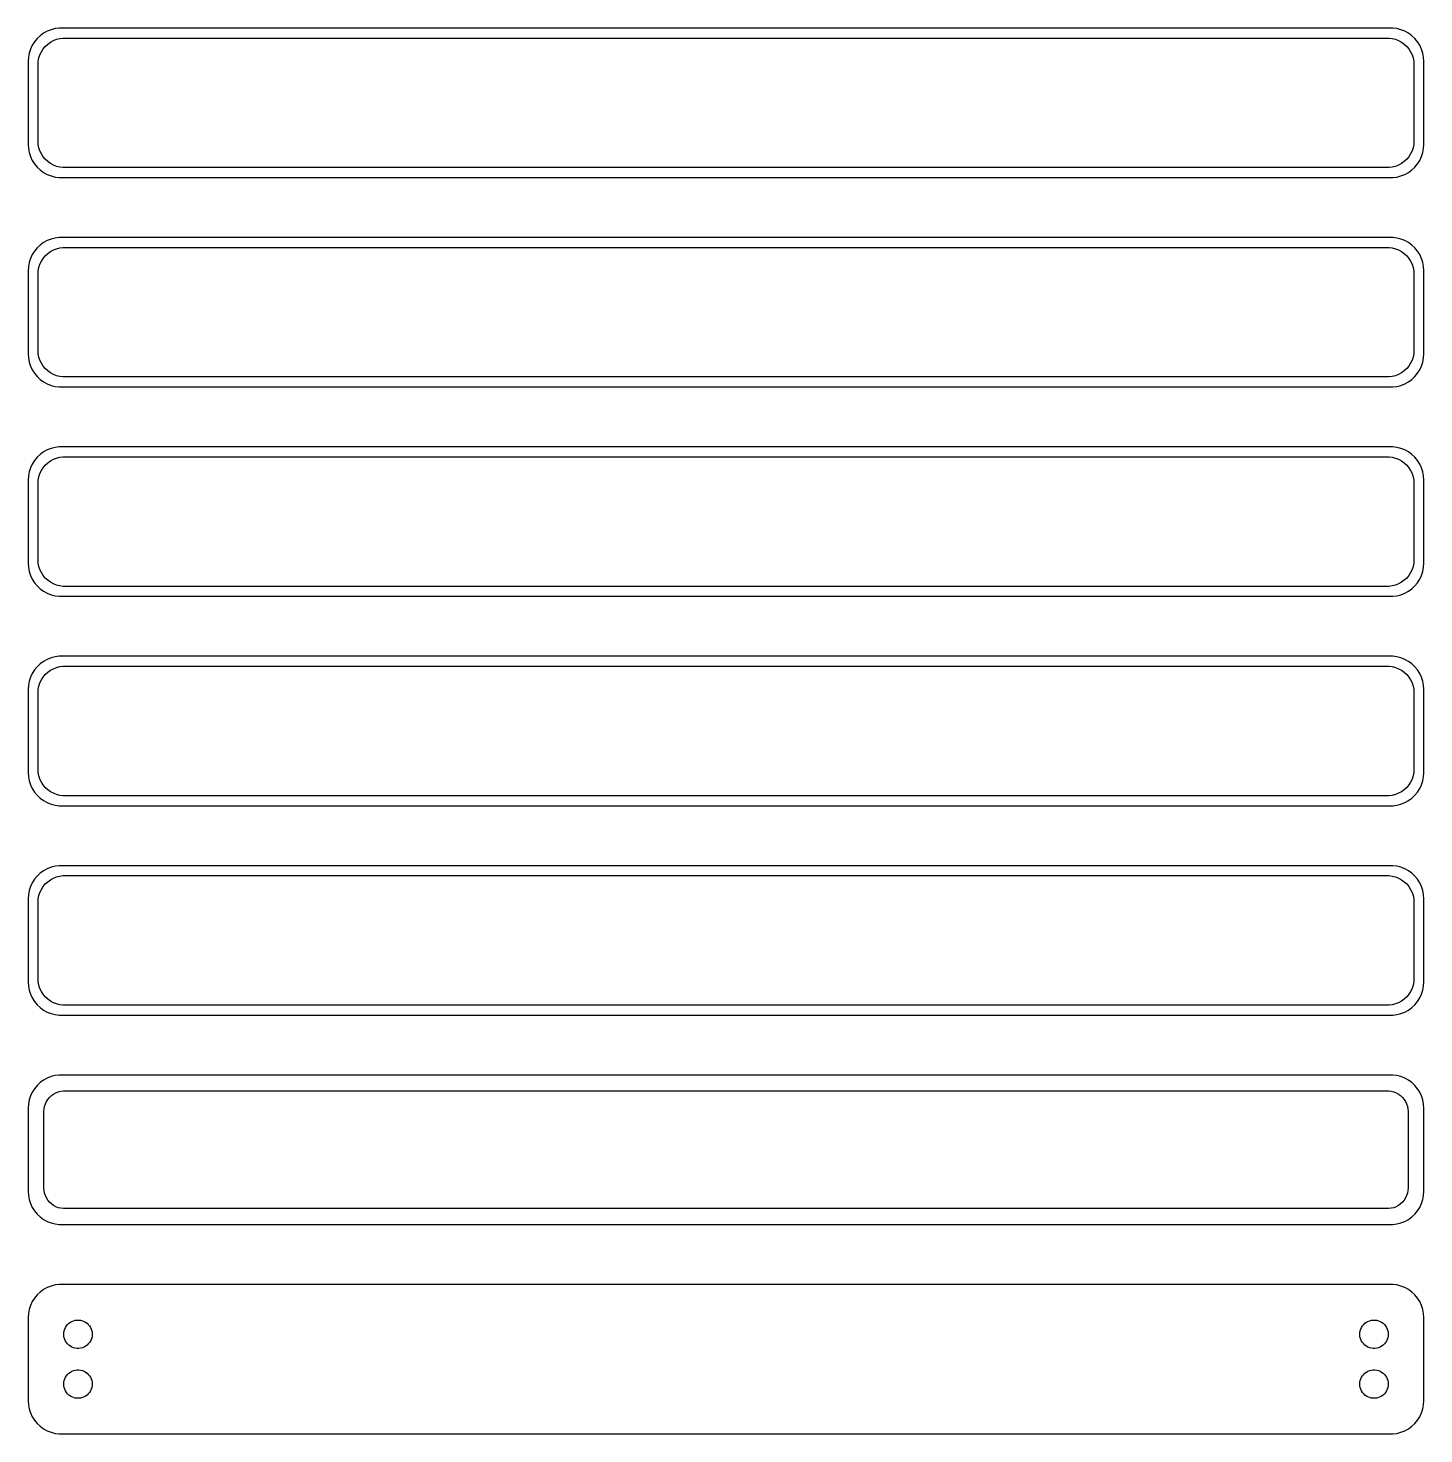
# Model space of a CAD drawing. Header units: metres. Extents: x -105 to 105, y 461 to 925.
# Drawn here: x -105 to 105, y 461.3 to 672.7 of the extents above; entities that cross this region are included whole.
import ezdxf

# ---------------------------------------------------------------- set-up
doc = ezdxf.new("R2010")
doc.units = ezdxf.units.M

msp = doc.modelspace()

# ---------------------------------------------------------------- linework, layer by layer
for p, q in [((-100.937, 672.661), (-101.545, 672.505)), ((-100.314, 672.74), (-100.937, 672.661)), ((100.314, 672.74), (-100.314, 672.74)), ((100.937, 672.661), (100.314, 672.74)), ((101.545, 672.505), (100.937, 672.661)), ((-104.045, 670.689), (-104.382, 670.159)), ((-103.645, 671.173), (-104.045, 670.689)), ((-103.187, 671.603), (-103.645, 671.173)), ((-102.679, 671.972), (-103.187, 671.603)), ((-102.129, 672.274), (-102.679, 671.972)), ((-101.545, 672.505), (-102.129, 672.274)), ((-102.05, 670.332), (-101.643, 670.627)), ((-101.643, 670.627), (-101.203, 670.869)), ((-101.203, 670.869), (-100.736, 671.054)), ((-100.736, 671.054), (-100.25, 671.179)), ((-100.25, 671.179), (-99.7512, 671.242)), ((-99.7512, 671.242), (99.7512, 671.242)), ((99.7512, 671.242), (100.25, 671.179)), ((100.25, 671.179), (100.736, 671.054)), ((100.736, 671.054), (101.203, 670.869)), ((101.203, 670.869), (101.643, 670.627)), ((102.129, 672.274), (101.545, 672.505)), ((101.643, 670.627), (102.05, 670.332)), ((102.679, 671.972), (102.129, 672.274)), ((103.187, 671.603), (102.679, 671.972)), ((103.645, 671.173), (103.187, 671.603)), ((104.045, 670.689), (103.645, 671.173)), ((104.382, 670.159), (104.045, 670.689)), ((-104.961, 668.377), (-105, 667.75)), ((-104.843, 668.993), (-104.961, 668.377)), ((-104.649, 669.591), (-104.843, 668.993)), ((-104.382, 670.159), (-104.649, 669.591)), ((-103.374, 668.245), (-103.219, 668.722)), ((-103.219, 668.722), (-103.005, 669.177)), ((-103.005, 669.177), (-102.736, 669.601)), ((-102.736, 669.601), (-102.416, 669.988)), ((-102.416, 669.988), (-102.05, 670.332)), ((102.05, 670.332), (102.416, 669.988)), ((102.416, 669.988), (102.736, 669.601)), ((102.736, 669.601), (103.005, 669.177)), ((103.005, 669.177), (103.219, 668.722)), ((103.219, 668.722), (103.374, 668.245)), ((104.649, 669.591), (104.382, 670.159)), ((104.843, 668.993), (104.649, 669.591)), ((104.961, 668.377), (104.843, 668.993)), ((105, 667.75), (104.961, 668.377)), ((-105, 667.75), (-105, 655.25)), ((-103.5, 667.25), (-103.468, 667.751)), ((-103.5, 655.75), (-103.5, 667.25)), ((-103.468, 667.751), (-103.374, 668.245)), ((103.374, 668.245), (103.468, 667.751)), ((103.468, 667.751), (103.5, 667.25)), ((103.5, 667.25), (103.5, 655.75)), ((105, 655.25), (105, 667.75)), ((-103.468, 655.249), (-103.5, 655.75)), ((103.5, 655.75), (103.468, 655.249)), ((-105, 655.25), (-104.961, 654.623)), ((-104.961, 654.623), (-104.843, 654.007)), ((-104.843, 654.007), (-104.649, 653.409)), ((-103.374, 654.755), (-103.468, 655.249)), ((-103.219, 654.278), (-103.374, 654.755)), ((-103.005, 653.823), (-103.219, 654.278)), ((-102.736, 653.399), (-103.005, 653.823)), ((103.005, 653.823), (102.736, 653.399)), ((103.219, 654.278), (103.005, 653.823)), ((103.374, 654.755), (103.219, 654.278)), ((103.468, 655.249), (103.374, 654.755)), ((104.649, 653.409), (104.843, 654.007)), ((104.843, 654.007), (104.961, 654.623)), ((104.961, 654.623), (105, 655.25)), ((-104.649, 653.409), (-104.382, 652.841)), ((-104.382, 652.841), (-104.045, 652.311)), ((-104.045, 652.311), (-103.645, 651.827)), ((-103.645, 651.827), (-103.187, 651.397)), ((-103.187, 651.397), (-102.679, 651.028)), ((-102.416, 653.012), (-102.736, 653.399)), ((-102.05, 652.668), (-102.416, 653.012)), ((-101.643, 652.373), (-102.05, 652.668)), ((-101.203, 652.131), (-101.643, 652.373)), ((-100.736, 651.946), (-101.203, 652.131)), ((-100.25, 651.821), (-100.736, 651.946)), ((-99.7512, 651.758), (-100.25, 651.821)), ((99.7512, 651.758), (-99.7512, 651.758)), ((100.25, 651.821), (99.7512, 651.758)), ((100.736, 651.946), (100.25, 651.821)), ((101.203, 652.131), (100.736, 651.946)), ((101.643, 652.373), (101.203, 652.131)), ((102.05, 652.668), (101.643, 652.373)), ((102.416, 653.012), (102.05, 652.668)), ((102.736, 653.399), (102.416, 653.012)), ((102.679, 651.028), (103.187, 651.397)), ((103.187, 651.397), (103.645, 651.827)), ((103.645, 651.827), (104.045, 652.311)), ((104.045, 652.311), (104.382, 652.841)), ((104.382, 652.841), (104.649, 653.409)), ((-102.679, 651.028), (-102.129, 650.726)), ((-102.129, 650.726), (-101.545, 650.495)), ((-101.545, 650.495), (-100.937, 650.339)), ((-100.937, 650.339), (-100.314, 650.26)), ((-100.314, 650.26), (100.314, 650.26)), ((100.314, 650.26), (100.937, 650.339)), ((100.937, 650.339), (101.545, 650.495)), ((101.545, 650.495), (102.129, 650.726)), ((102.129, 650.726), (102.679, 651.028)), ((-101.545, 641.005), (-102.129, 640.774)), ((-100.937, 641.161), (-101.545, 641.005)), ((-100.314, 641.24), (-100.937, 641.161)), ((100.314, 641.24), (-100.314, 641.24)), ((100.937, 641.161), (100.314, 641.24)), ((101.545, 641.005), (100.937, 641.161)), ((102.129, 640.774), (101.545, 641.005)), ((-104.045, 639.189), (-104.382, 638.659)), ((-103.645, 639.673), (-104.045, 639.189)), ((-103.187, 640.103), (-103.645, 639.673)), ((-102.679, 640.472), (-103.187, 640.103)), ((-102.129, 640.774), (-102.679, 640.472)), ((-102.416, 638.488), (-102.05, 638.832)), ((-102.05, 638.832), (-101.643, 639.127)), ((-101.643, 639.127), (-101.203, 639.369)), ((-101.203, 639.369), (-100.736, 639.554)), ((-100.736, 639.554), (-100.25, 639.679)), ((-100.25, 639.679), (-99.7512, 639.742)), ((-99.7512, 639.742), (99.7512, 639.742)), ((99.7512, 639.742), (100.25, 639.679)), ((100.25, 639.679), (100.736, 639.554)), ((100.736, 639.554), (101.203, 639.369)), ((101.203, 639.369), (101.643, 639.127)), ((101.643, 639.127), (102.05, 638.832)), ((102.05, 638.832), (102.416, 638.488)), ((102.679, 640.472), (102.129, 640.774)), ((103.187, 640.103), (102.679, 640.472)), ((103.645, 639.673), (103.187, 640.103)), ((104.045, 639.189), (103.645, 639.673)), ((104.382, 638.659), (104.045, 639.189)), ((-104.961, 636.877), (-105, 636.25)), ((-104.843, 637.493), (-104.961, 636.877)), ((-104.649, 638.091), (-104.843, 637.493)), ((-104.382, 638.659), (-104.649, 638.091)), ((-103.468, 636.251), (-103.374, 636.745)), ((-103.374, 636.745), (-103.219, 637.222)), ((-103.219, 637.222), (-103.005, 637.677)), ((-103.005, 637.677), (-102.736, 638.101)), ((-102.736, 638.101), (-102.416, 638.488)), ((102.416, 638.488), (102.736, 638.101)), ((102.736, 638.101), (103.005, 637.677)), ((103.005, 637.677), (103.219, 637.222)), ((103.219, 637.222), (103.374, 636.745)), ((103.374, 636.745), (103.468, 636.251)), ((104.649, 638.091), (104.382, 638.659)), ((104.843, 637.493), (104.649, 638.091)), ((104.961, 636.877), (104.843, 637.493)), ((105, 636.25), (104.961, 636.877)), ((-105, 636.25), (-105, 623.75)), ((-103.5, 635.75), (-103.468, 636.251)), ((-103.5, 624.25), (-103.5, 635.75)), ((103.468, 636.251), (103.5, 635.75)), ((103.5, 635.75), (103.5, 624.25)), ((105, 623.75), (105, 636.25)), ((-103.468, 623.749), (-103.5, 624.25)), ((103.5, 624.25), (103.468, 623.749)), ((-105, 623.75), (-104.961, 623.123)), ((-104.961, 623.123), (-104.843, 622.507)), ((-104.843, 622.507), (-104.649, 621.909)), ((-104.649, 621.909), (-104.382, 621.341)), ((-103.374, 623.255), (-103.468, 623.749)), ((-103.219, 622.778), (-103.374, 623.255)), ((-103.005, 622.323), (-103.219, 622.778)), ((-102.736, 621.899), (-103.005, 622.323)), ((-102.416, 621.512), (-102.736, 621.899)), ((102.736, 621.899), (102.416, 621.512)), ((103.005, 622.323), (102.736, 621.899)), ((103.219, 622.778), (103.005, 622.323)), ((103.374, 623.255), (103.219, 622.778)), ((103.468, 623.749), (103.374, 623.255)), ((104.382, 621.341), (104.649, 621.909)), ((104.649, 621.909), (104.843, 622.507)), ((104.843, 622.507), (104.961, 623.123)), ((104.961, 623.123), (105, 623.75)), ((-104.382, 621.341), (-104.045, 620.811)), ((-104.045, 620.811), (-103.645, 620.327)), ((-103.645, 620.327), (-103.187, 619.897)), ((-103.187, 619.897), (-102.679, 619.528)), ((-102.05, 621.168), (-102.416, 621.512)), ((-101.643, 620.873), (-102.05, 621.168)), ((-101.203, 620.631), (-101.643, 620.873)), ((-100.736, 620.446), (-101.203, 620.631)), ((-100.25, 620.321), (-100.736, 620.446)), ((-99.7512, 620.258), (-100.25, 620.321)), ((99.7512, 620.258), (-99.7512, 620.258)), ((100.25, 620.321), (99.7512, 620.258)), ((100.736, 620.446), (100.25, 620.321)), ((101.203, 620.631), (100.736, 620.446)), ((101.643, 620.873), (101.203, 620.631)), ((102.05, 621.168), (101.643, 620.873)), ((102.416, 621.512), (102.05, 621.168)), ((102.679, 619.528), (103.187, 619.897)), ((103.187, 619.897), (103.645, 620.327)), ((103.645, 620.327), (104.045, 620.811)), ((104.045, 620.811), (104.382, 621.341)), ((-102.679, 619.528), (-102.129, 619.226)), ((-102.129, 619.226), (-101.545, 618.995)), ((-101.545, 618.995), (-100.937, 618.839)), ((-100.937, 618.839), (-100.314, 618.76)), ((-100.314, 618.76), (100.314, 618.76)), ((100.314, 618.76), (100.937, 618.839)), ((100.937, 618.839), (101.545, 618.995)), ((101.545, 618.995), (102.129, 619.226)), ((102.129, 619.226), (102.679, 619.528)), ((-102.129, 609.274), (-102.679, 608.972)), ((-101.545, 609.505), (-102.129, 609.274)), ((-100.937, 609.661), (-101.545, 609.505)), ((-100.314, 609.74), (-100.937, 609.661)), ((100.314, 609.74), (-100.314, 609.74)), ((100.937, 609.661), (100.314, 609.74)), ((101.545, 609.505), (100.937, 609.661)), ((102.129, 609.274), (101.545, 609.505)), ((102.679, 608.972), (102.129, 609.274)), ((-104.382, 607.159), (-104.649, 606.591)), ((-104.045, 607.689), (-104.382, 607.159)), ((-103.645, 608.173), (-104.045, 607.689)), ((-103.187, 608.603), (-103.645, 608.173)), ((-102.679, 608.972), (-103.187, 608.603)), ((-102.736, 606.601), (-102.416, 606.988)), ((-102.416, 606.988), (-102.05, 607.332)), ((-102.05, 607.332), (-101.643, 607.627)), ((-101.643, 607.627), (-101.203, 607.869)), ((-101.203, 607.869), (-100.736, 608.054)), ((-100.736, 608.054), (-100.25, 608.179)), ((-100.25, 608.179), (-99.7512, 608.242)), ((-99.7512, 608.242), (99.7512, 608.242)), ((99.7512, 608.242), (100.25, 608.179)), ((100.25, 608.179), (100.736, 608.054)), ((100.736, 608.054), (101.203, 607.869)), ((101.203, 607.869), (101.643, 607.627)), ((101.643, 607.627), (102.05, 607.332)), ((102.05, 607.332), (102.416, 606.988)), ((102.416, 606.988), (102.736, 606.601)), ((103.187, 608.603), (102.679, 608.972)), ((103.645, 608.173), (103.187, 608.603)), ((104.045, 607.689), (103.645, 608.173)), ((104.382, 607.159), (104.045, 607.689)), ((104.649, 606.591), (104.382, 607.159)), ((-104.961, 605.377), (-105, 604.75)), ((-104.843, 605.993), (-104.961, 605.377)), ((-104.649, 606.591), (-104.843, 605.993)), ((-103.468, 604.751), (-103.374, 605.245)), ((-103.374, 605.245), (-103.219, 605.722)), ((-103.219, 605.722), (-103.005, 606.177)), ((-103.005, 606.177), (-102.736, 606.601)), ((102.736, 606.601), (103.005, 606.177)), ((103.005, 606.177), (103.219, 605.722)), ((103.219, 605.722), (103.374, 605.245)), ((103.374, 605.245), (103.468, 604.751)), ((104.843, 605.993), (104.649, 606.591)), ((104.961, 605.377), (104.843, 605.993)), ((105, 604.75), (104.961, 605.377)), ((-105, 604.75), (-105, 592.25)), ((-103.5, 604.25), (-103.468, 604.751)), ((-103.5, 592.75), (-103.5, 604.25)), ((103.468, 604.751), (103.5, 604.25)), ((103.5, 604.25), (103.5, 592.75)), ((105, 592.25), (105, 604.75)), ((-105, 592.25), (-104.961, 591.623)), ((-103.468, 592.249), (-103.5, 592.75)), ((-103.374, 591.755), (-103.468, 592.249)), ((103.468, 592.249), (103.374, 591.755)), ((103.5, 592.75), (103.468, 592.249)), ((104.961, 591.623), (105, 592.25)), ((-104.961, 591.623), (-104.843, 591.007)), ((-104.843, 591.007), (-104.649, 590.409)), ((-104.649, 590.409), (-104.382, 589.841)), ((-103.219, 591.278), (-103.374, 591.755)), ((-103.005, 590.823), (-103.219, 591.278)), ((-102.736, 590.399), (-103.005, 590.823)), ((-102.416, 590.012), (-102.736, 590.399)), ((102.736, 590.399), (102.416, 590.012)), ((103.005, 590.823), (102.736, 590.399)), ((103.219, 591.278), (103.005, 590.823)), ((103.374, 591.755), (103.219, 591.278)), ((104.382, 589.841), (104.649, 590.409)), ((104.649, 590.409), (104.843, 591.007)), ((104.843, 591.007), (104.961, 591.623)), ((-104.382, 589.841), (-104.045, 589.311)), ((-104.045, 589.311), (-103.645, 588.827)), ((-103.645, 588.827), (-103.187, 588.397)), ((-103.187, 588.397), (-102.679, 588.028)), ((-102.679, 588.028), (-102.129, 587.726)), ((-102.05, 589.668), (-102.416, 590.012)), ((-101.643, 589.373), (-102.05, 589.668)), ((-101.203, 589.131), (-101.643, 589.373)), ((-100.736, 588.946), (-101.203, 589.131)), ((-100.25, 588.821), (-100.736, 588.946)), ((-99.7512, 588.758), (-100.25, 588.821)), ((99.7512, 588.758), (-99.7512, 588.758)), ((100.25, 588.821), (99.7512, 588.758)), ((100.736, 588.946), (100.25, 588.821)), ((101.203, 589.131), (100.736, 588.946)), ((101.643, 589.373), (101.203, 589.131)), ((102.05, 589.668), (101.643, 589.373)), ((102.416, 590.012), (102.05, 589.668)), ((102.129, 587.726), (102.679, 588.028)), ((102.679, 588.028), (103.187, 588.397)), ((103.187, 588.397), (103.645, 588.827)), ((103.645, 588.827), (104.045, 589.311)), ((104.045, 589.311), (104.382, 589.841)), ((-102.129, 587.726), (-101.545, 587.495)), ((-101.545, 587.495), (-100.937, 587.339)), ((-100.937, 587.339), (-100.314, 587.26)), ((-100.314, 587.26), (100.314, 587.26)), ((100.314, 587.26), (100.937, 587.339)), ((100.937, 587.339), (101.545, 587.495)), ((101.545, 587.495), (102.129, 587.726)), ((-102.679, 577.472), (-103.187, 577.103)), ((-102.129, 577.774), (-102.679, 577.472)), ((-101.545, 578.005), (-102.129, 577.774)), ((-100.937, 578.161), (-101.545, 578.005)), ((-100.314, 578.24), (-100.937, 578.161)), ((100.314, 578.24), (-100.314, 578.24)), ((100.937, 578.161), (100.314, 578.24)), ((101.545, 578.005), (100.937, 578.161)), ((102.129, 577.774), (101.545, 578.005)), ((102.679, 577.472), (102.129, 577.774)), ((103.187, 577.103), (102.679, 577.472)), ((-104.382, 575.659), (-104.649, 575.091)), ((-104.045, 576.189), (-104.382, 575.659)), ((-103.645, 576.673), (-104.045, 576.189)), ((-103.187, 577.103), (-103.645, 576.673)), ((-102.736, 575.101), (-102.416, 575.488)), ((-102.416, 575.488), (-102.05, 575.832)), ((-102.05, 575.832), (-101.643, 576.127)), ((-101.643, 576.127), (-101.203, 576.369)), ((-101.203, 576.369), (-100.736, 576.554)), ((-100.736, 576.554), (-100.25, 576.679)), ((-100.25, 576.679), (-99.7512, 576.742)), ((-99.7512, 576.742), (99.7512, 576.742)), ((99.7512, 576.742), (100.25, 576.679)), ((100.25, 576.679), (100.736, 576.554)), ((100.736, 576.554), (101.203, 576.369)), ((101.203, 576.369), (101.643, 576.127)), ((101.643, 576.127), (102.05, 575.832)), ((102.05, 575.832), (102.416, 575.488)), ((102.416, 575.488), (102.736, 575.101)), ((103.645, 576.673), (103.187, 577.103)), ((104.045, 576.189), (103.645, 576.673)), ((104.382, 575.659), (104.045, 576.189)), ((104.649, 575.091), (104.382, 575.659)), ((-104.961, 573.877), (-105, 573.25)), ((-105, 573.25), (-105, 560.75)), ((-104.843, 574.493), (-104.961, 573.877)), ((-104.649, 575.091), (-104.843, 574.493)), ((-103.5, 572.75), (-103.468, 573.251)), ((-103.468, 573.251), (-103.374, 573.745)), ((-103.374, 573.745), (-103.219, 574.222)), ((-103.219, 574.222), (-103.005, 574.677)), ((-103.005, 574.677), (-102.736, 575.101)), ((102.736, 575.101), (103.005, 574.677)), ((103.005, 574.677), (103.219, 574.222)), ((103.219, 574.222), (103.374, 573.745)), ((103.374, 573.745), (103.468, 573.251)), ((103.468, 573.251), (103.5, 572.75)), ((104.843, 574.493), (104.649, 575.091)), ((104.961, 573.877), (104.843, 574.493)), ((105, 573.25), (104.961, 573.877)), ((105, 560.75), (105, 573.25)), ((-103.5, 561.25), (-103.5, 572.75)), ((103.5, 572.75), (103.5, 561.25)), ((-105, 560.75), (-104.961, 560.123)), ((-103.468, 560.749), (-103.5, 561.25)), ((-103.374, 560.255), (-103.468, 560.749)), ((103.468, 560.749), (103.374, 560.255)), ((103.5, 561.25), (103.468, 560.749)), ((104.961, 560.123), (105, 560.75)), ((-104.961, 560.123), (-104.843, 559.507)), ((-104.843, 559.507), (-104.649, 558.909)), ((-104.649, 558.909), (-104.382, 558.341)), ((-104.382, 558.341), (-104.045, 557.811)), ((-103.219, 559.778), (-103.374, 560.255)), ((-103.005, 559.323), (-103.219, 559.778)), ((-102.736, 558.899), (-103.005, 559.323)), ((-102.416, 558.512), (-102.736, 558.899)), ((-102.05, 558.168), (-102.416, 558.512)), ((102.416, 558.512), (102.05, 558.168)), ((102.736, 558.899), (102.416, 558.512)), ((103.005, 559.323), (102.736, 558.899)), ((103.219, 559.778), (103.005, 559.323)), ((103.374, 560.255), (103.219, 559.778)), ((104.045, 557.811), (104.382, 558.341)), ((104.382, 558.341), (104.649, 558.909)), ((104.649, 558.909), (104.843, 559.507)), ((104.843, 559.507), (104.961, 560.123)), ((-104.045, 557.811), (-103.645, 557.327)), ((-103.645, 557.327), (-103.187, 556.897)), ((-103.187, 556.897), (-102.679, 556.528)), ((-102.679, 556.528), (-102.129, 556.226)), ((-102.129, 556.226), (-101.545, 555.995)), ((-101.643, 557.873), (-102.05, 558.168)), ((-101.203, 557.631), (-101.643, 557.873)), ((-100.736, 557.446), (-101.203, 557.631)), ((-100.25, 557.321), (-100.736, 557.446)), ((-99.7512, 557.258), (-100.25, 557.321)), ((99.7512, 557.258), (-99.7512, 557.258)), ((100.25, 557.321), (99.7512, 557.258)), ((100.736, 557.446), (100.25, 557.321)), ((101.203, 557.631), (100.736, 557.446)), ((101.643, 557.873), (101.203, 557.631)), ((101.545, 555.995), (102.129, 556.226)), ((102.05, 558.168), (101.643, 557.873)), ((102.129, 556.226), (102.679, 556.528)), ((102.679, 556.528), (103.187, 556.897)), ((103.187, 556.897), (103.645, 557.327)), ((103.645, 557.327), (104.045, 557.811)), ((-101.545, 555.995), (-100.937, 555.839)), ((-100.937, 555.839), (-100.314, 555.76)), ((-100.314, 555.76), (100.314, 555.76)), ((100.314, 555.76), (100.937, 555.839)), ((100.937, 555.839), (101.545, 555.995)), ((-102.679, 545.972), (-103.187, 545.603)), ((-102.129, 546.274), (-102.679, 545.972)), ((-101.545, 546.505), (-102.129, 546.274)), ((-100.937, 546.661), (-101.545, 546.505)), ((-100.314, 546.74), (-100.937, 546.661)), ((100.314, 546.74), (-100.314, 546.74)), ((100.937, 546.661), (100.314, 546.74)), ((101.545, 546.505), (100.937, 546.661)), ((102.129, 546.274), (101.545, 546.505)), ((102.679, 545.972), (102.129, 546.274)), ((103.187, 545.603), (102.679, 545.972)), ((-104.649, 543.591), (-104.843, 542.993)), ((-104.382, 544.159), (-104.649, 543.591)), ((-104.045, 544.689), (-104.382, 544.159)), ((-103.645, 545.173), (-104.045, 544.689)), ((-103.187, 545.603), (-103.645, 545.173)), ((-103.005, 543.177), (-102.736, 543.601)), ((-102.736, 543.601), (-102.416, 543.988)), ((-102.416, 543.988), (-102.05, 544.332)), ((-102.05, 544.332), (-101.643, 544.627)), ((-101.643, 544.627), (-101.203, 544.869)), ((-101.203, 544.869), (-100.736, 545.054)), ((-100.736, 545.054), (-100.25, 545.179)), ((-100.25, 545.179), (-99.7512, 545.242)), ((-99.7512, 545.242), (99.7512, 545.242)), ((99.7512, 545.242), (100.25, 545.179)), ((100.25, 545.179), (100.736, 545.054)), ((100.736, 545.054), (101.203, 544.869)), ((101.203, 544.869), (101.643, 544.627)), ((101.643, 544.627), (102.05, 544.332)), ((102.05, 544.332), (102.416, 543.988)), ((102.416, 543.988), (102.736, 543.601)), ((102.736, 543.601), (103.005, 543.177)), ((103.645, 545.173), (103.187, 545.603)), ((104.045, 544.689), (103.645, 545.173)), ((104.382, 544.159), (104.045, 544.689)), ((104.649, 543.591), (104.382, 544.159)), ((104.843, 542.993), (104.649, 543.591)), ((-104.961, 542.377), (-105, 541.75)), ((-105, 541.75), (-105, 529.25)), ((-104.843, 542.993), (-104.961, 542.377)), ((-103.5, 541.25), (-103.468, 541.751)), ((-103.468, 541.751), (-103.374, 542.245)), ((-103.374, 542.245), (-103.219, 542.722)), ((-103.219, 542.722), (-103.005, 543.177)), ((103.005, 543.177), (103.219, 542.722)), ((103.219, 542.722), (103.374, 542.245)), ((103.374, 542.245), (103.468, 541.751)), ((103.468, 541.751), (103.5, 541.25)), ((104.961, 542.377), (104.843, 542.993)), ((105, 541.75), (104.961, 542.377)), ((105, 529.25), (105, 541.75)), ((-103.5, 529.75), (-103.5, 541.25)), ((103.5, 541.25), (103.5, 529.75)), ((-105, 529.25), (-104.961, 528.623)), ((-103.468, 529.249), (-103.5, 529.75)), ((-103.374, 528.755), (-103.468, 529.249)), ((-103.219, 528.278), (-103.374, 528.755)), ((103.374, 528.755), (103.219, 528.278)), ((103.468, 529.249), (103.374, 528.755)), ((103.5, 529.75), (103.468, 529.249)), ((104.961, 528.623), (105, 529.25)), ((-104.961, 528.623), (-104.843, 528.007)), ((-104.843, 528.007), (-104.649, 527.409)), ((-104.649, 527.409), (-104.382, 526.841)), ((-104.382, 526.841), (-104.045, 526.311)), ((-103.005, 527.823), (-103.219, 528.278)), ((-102.736, 527.399), (-103.005, 527.823)), ((-102.416, 527.012), (-102.736, 527.399)), ((-102.05, 526.668), (-102.416, 527.012)), ((-101.643, 526.373), (-102.05, 526.668)), ((102.05, 526.668), (101.643, 526.373)), ((102.416, 527.012), (102.05, 526.668)), ((102.736, 527.399), (102.416, 527.012)), ((103.005, 527.823), (102.736, 527.399)), ((103.219, 528.278), (103.005, 527.823)), ((104.045, 526.311), (104.382, 526.841)), ((104.382, 526.841), (104.649, 527.409)), ((104.649, 527.409), (104.843, 528.007)), ((104.843, 528.007), (104.961, 528.623)), ((-104.045, 526.311), (-103.645, 525.827)), ((-103.645, 525.827), (-103.187, 525.397)), ((-103.187, 525.397), (-102.679, 525.028)), ((-102.679, 525.028), (-102.129, 524.726)), ((-102.129, 524.726), (-101.545, 524.495)), ((-101.203, 526.131), (-101.643, 526.373)), ((-101.545, 524.495), (-100.937, 524.339)), ((-100.736, 525.946), (-101.203, 526.131)), ((-100.25, 525.821), (-100.736, 525.946)), ((-99.7512, 525.758), (-100.25, 525.821)), ((99.7512, 525.758), (-99.7512, 525.758)), ((100.25, 525.821), (99.7512, 525.758)), ((100.736, 525.946), (100.25, 525.821)), ((101.203, 526.131), (100.736, 525.946)), ((100.937, 524.339), (101.545, 524.495)), ((101.643, 526.373), (101.203, 526.131)), ((101.545, 524.495), (102.129, 524.726)), ((102.129, 524.726), (102.679, 525.028)), ((102.679, 525.028), (103.187, 525.397)), ((103.187, 525.397), (103.645, 525.827)), ((103.645, 525.827), (104.045, 526.311)), ((-100.937, 524.339), (-100.314, 524.26)), ((-100.314, 524.26), (100.314, 524.26)), ((100.314, 524.26), (100.937, 524.339)), ((-103.187, 514.103), (-103.645, 513.673)), ((-102.679, 514.472), (-103.187, 514.103)), ((-102.129, 514.774), (-102.679, 514.472)), ((-101.545, 515.005), (-102.129, 514.774)), ((-100.937, 515.161), (-101.545, 515.005)), ((-100.314, 515.24), (-100.937, 515.161)), ((100.314, 515.24), (-100.314, 515.24)), ((100.937, 515.161), (100.314, 515.24)), ((101.545, 515.005), (100.937, 515.161)), ((102.129, 514.774), (101.545, 515.005)), ((102.679, 514.472), (102.129, 514.774)), ((103.187, 514.103), (102.679, 514.472)), ((103.645, 513.673), (103.187, 514.103)), ((-104.649, 512.091), (-104.843, 511.493)), ((-104.382, 512.659), (-104.649, 512.091)), ((-104.045, 513.189), (-104.382, 512.659)), ((-103.645, 513.673), (-104.045, 513.189)), ((-102.018, 511.58), (-101.769, 511.881)), ((-101.769, 511.881), (-101.484, 512.149)), ((-101.484, 512.149), (-101.168, 512.378)), ((-101.168, 512.378), (-100.825, 512.567)), ((-100.825, 512.567), (-100.462, 512.711)), ((-100.462, 512.711), (-100.083, 512.808)), ((-100.083, 512.808), (-99.6955, 512.857)), ((-99.6955, 512.857), (99.6955, 512.857)), ((99.6955, 512.857), (100.083, 512.808)), ((100.083, 512.808), (100.462, 512.711)), ((100.462, 512.711), (100.825, 512.567)), ((100.825, 512.567), (101.168, 512.378)), ((101.168, 512.378), (101.484, 512.149)), ((101.484, 512.149), (101.769, 511.881)), ((101.769, 511.881), (102.018, 511.58)), ((104.045, 513.189), (103.645, 513.673)), ((104.382, 512.659), (104.045, 513.189)), ((104.649, 512.091), (104.382, 512.659)), ((104.843, 511.493), (104.649, 512.091)), ((-104.961, 510.877), (-105, 510.25)), ((-105, 510.25), (-105, 497.75)), ((-104.843, 511.493), (-104.961, 510.877)), ((-102.613, 509.75), (-102.588, 510.14)), ((-102.613, 498.25), (-102.613, 509.75)), ((-102.588, 510.14), (-102.515, 510.524)), ((-102.515, 510.524), (-102.394, 510.896)), ((-102.394, 510.896), (-102.228, 511.25)), ((-102.228, 511.25), (-102.018, 511.58)), ((102.018, 511.58), (102.228, 511.25)), ((102.228, 511.25), (102.394, 510.896)), ((102.394, 510.896), (102.515, 510.524)), ((102.515, 510.524), (102.588, 510.14)), ((102.588, 510.14), (102.613, 509.75)), ((102.613, 509.75), (102.613, 498.25)), ((104.961, 510.877), (104.843, 511.493)), ((105, 510.25), (104.961, 510.877)), ((105, 497.75), (105, 510.25)), ((-105, 497.75), (-104.961, 497.123)), ((-104.961, 497.123), (-104.843, 496.507)), ((-102.588, 497.86), (-102.613, 498.25)), ((-102.515, 497.476), (-102.588, 497.86)), ((-102.394, 497.104), (-102.515, 497.476)), ((-102.228, 496.75), (-102.394, 497.104)), ((102.394, 497.104), (102.228, 496.75)), ((102.515, 497.476), (102.394, 497.104)), ((102.588, 497.86), (102.515, 497.476)), ((102.613, 498.25), (102.588, 497.86)), ((104.843, 496.507), (104.961, 497.123)), ((104.961, 497.123), (105, 497.75)), ((-104.843, 496.507), (-104.649, 495.909)), ((-104.649, 495.909), (-104.382, 495.341)), ((-104.382, 495.341), (-104.045, 494.811)), ((-102.018, 496.42), (-102.228, 496.75)), ((-101.769, 496.119), (-102.018, 496.42)), ((-101.484, 495.851), (-101.769, 496.119)), ((-101.168, 495.622), (-101.484, 495.851)), ((-100.825, 495.433), (-101.168, 495.622)), ((-100.462, 495.289), (-100.825, 495.433)), ((-100.083, 495.192), (-100.462, 495.289)), ((-99.6955, 495.143), (-100.083, 495.192)), ((99.6955, 495.143), (-99.6955, 495.143)), ((100.083, 495.192), (99.6955, 495.143)), ((100.462, 495.289), (100.083, 495.192)), ((100.825, 495.433), (100.462, 495.289)), ((101.168, 495.622), (100.825, 495.433)), ((101.484, 495.851), (101.168, 495.622)), ((101.769, 496.119), (101.484, 495.851)), ((102.018, 496.42), (101.769, 496.119)), ((102.228, 496.75), (102.018, 496.42)), ((104.045, 494.811), (104.382, 495.341)), ((104.382, 495.341), (104.649, 495.909)), ((104.649, 495.909), (104.843, 496.507)), ((-104.045, 494.811), (-103.645, 494.327)), ((-103.645, 494.327), (-103.187, 493.897)), ((-103.187, 493.897), (-102.679, 493.528)), ((-102.679, 493.528), (-102.129, 493.226)), ((-102.129, 493.226), (-101.545, 492.995)), ((-101.545, 492.995), (-100.937, 492.839)), ((-100.937, 492.839), (-100.314, 492.76)), ((-100.314, 492.76), (100.314, 492.76)), ((100.314, 492.76), (100.937, 492.839)), ((100.937, 492.839), (101.545, 492.995)), ((101.545, 492.995), (102.129, 493.226)), ((102.129, 493.226), (102.679, 493.528)), ((102.679, 493.528), (103.187, 493.897)), ((103.187, 493.897), (103.645, 494.327)), ((103.645, 494.327), (104.045, 494.811)), ((-103.187, 482.603), (-103.645, 482.173)), ((-102.679, 482.972), (-103.187, 482.603)), ((-102.129, 483.274), (-102.679, 482.972)), ((-101.545, 483.505), (-102.129, 483.274)), ((-100.937, 483.661), (-101.545, 483.505)), ((-100.314, 483.74), (-100.937, 483.661)), ((100.314, 483.74), (-100.314, 483.74)), ((100.937, 483.661), (100.314, 483.74)), ((101.545, 483.505), (100.937, 483.661)), ((102.129, 483.274), (101.545, 483.505)), ((102.679, 482.972), (102.129, 483.274)), ((103.187, 482.603), (102.679, 482.972)), ((103.645, 482.173), (103.187, 482.603)), ((-104.649, 480.591), (-104.843, 479.993)), ((-104.382, 481.159), (-104.649, 480.591)), ((-104.045, 481.689), (-104.382, 481.159)), ((-103.645, 482.173), (-104.045, 481.689)), ((104.045, 481.689), (103.645, 482.173)), ((104.382, 481.159), (104.045, 481.689)), ((104.649, 480.591), (104.382, 481.159)), ((104.843, 479.993), (104.649, 480.591)), ((-104.961, 479.377), (-105, 478.75)), ((-105, 478.75), (-105, 466.25)), ((-104.843, 479.993), (-104.961, 479.377)), ((-98.8611, 477.895), (-98.6441, 478.053)), ((-98.6441, 478.053), (-98.4092, 478.182)), ((-98.4092, 478.182), (-98.1598, 478.281)), ((-98.1598, 478.281), (-97.9001, 478.347)), ((-97.9001, 478.347), (-97.6341, 478.381)), ((-97.6341, 478.381), (-97.3659, 478.381)), ((-97.3659, 478.381), (-97.0999, 478.347)), ((-97.0999, 478.347), (-96.8401, 478.281)), ((-96.8401, 478.281), (-96.5908, 478.182)), ((-96.5908, 478.182), (-96.3559, 478.053)), ((-96.3559, 478.053), (-96.1389, 477.895)), ((96.1389, 477.895), (96.3559, 478.053)), ((96.3559, 478.053), (96.5908, 478.182)), ((96.5908, 478.182), (96.8401, 478.281)), ((96.8401, 478.281), (97.0999, 478.347)), ((97.0999, 478.347), (97.3659, 478.381)), ((97.3659, 478.381), (97.6341, 478.381)), ((97.6341, 478.381), (97.9001, 478.347)), ((97.9001, 478.347), (98.1598, 478.281)), ((98.1598, 478.281), (98.4092, 478.182)), ((98.4092, 478.182), (98.6441, 478.053)), ((98.6441, 478.053), (98.8611, 477.895)), ((104.961, 479.377), (104.843, 479.993)), ((105, 478.75), (104.961, 479.377)), ((105, 466.25), (105, 478.75)), ((-99.6353, 476.25), (-99.6185, 476.518)), ((-99.6185, 475.982), (-99.6353, 476.25)), ((-99.6185, 476.518), (-99.5682, 476.781)), ((-99.5682, 475.719), (-99.6185, 475.982)), ((-99.5682, 476.781), (-99.4853, 477.036)), ((-99.4853, 477.036), (-99.3712, 477.279)), ((-99.3712, 477.279), (-99.2275, 477.505)), ((-99.2275, 477.505), (-99.0566, 477.712)), ((-99.0566, 477.712), (-98.8611, 477.895)), ((-96.1389, 477.895), (-95.9434, 477.712)), ((-95.9434, 477.712), (-95.7725, 477.505)), ((-95.7725, 477.505), (-95.6288, 477.279)), ((-95.6288, 477.279), (-95.5146, 477.036)), ((-95.5146, 477.036), (-95.4318, 476.781)), ((-95.4318, 476.781), (-95.3815, 476.518)), ((-95.3815, 475.982), (-95.4318, 475.719)), ((-95.3815, 476.518), (-95.3647, 476.25)), ((-95.3647, 476.25), (-95.3815, 475.982)), ((95.3647, 476.25), (95.3815, 476.518)), ((95.3815, 475.982), (95.3647, 476.25)), ((95.3815, 476.518), (95.4318, 476.781)), ((95.4318, 475.719), (95.3815, 475.982)), ((95.4318, 476.781), (95.5146, 477.036)), ((95.5146, 477.036), (95.6288, 477.279)), ((95.6288, 477.279), (95.7725, 477.505)), ((95.7725, 477.505), (95.9434, 477.712)), ((95.9434, 477.712), (96.1389, 477.895)), ((98.8611, 477.895), (99.0566, 477.712)), ((99.0566, 477.712), (99.2275, 477.505)), ((99.2275, 477.505), (99.3712, 477.279)), ((99.3712, 477.279), (99.4853, 477.036)), ((99.4853, 477.036), (99.5682, 476.781)), ((99.5682, 476.781), (99.6185, 476.518)), ((99.6185, 475.982), (99.5682, 475.719)), ((99.6185, 476.518), (99.6353, 476.25)), ((99.6353, 476.25), (99.6185, 475.982)), ((-99.4853, 475.464), (-99.5682, 475.719)), ((-99.3712, 475.221), (-99.4853, 475.464)), ((-99.2275, 474.995), (-99.3712, 475.221)), ((-99.0566, 474.788), (-99.2275, 474.995)), ((-98.8611, 474.605), (-99.0566, 474.788)), ((-98.6441, 474.447), (-98.8611, 474.605)), ((-98.4092, 474.318), (-98.6441, 474.447)), ((-98.1598, 474.219), (-98.4092, 474.318)), ((-97.9001, 474.153), (-98.1598, 474.219)), ((-97.6341, 474.119), (-97.9001, 474.153)), ((-97.3659, 474.119), (-97.6341, 474.119)), ((-97.0999, 474.153), (-97.3659, 474.119)), ((-96.8401, 474.219), (-97.0999, 474.153)), ((-96.5908, 474.318), (-96.8401, 474.219)), ((-96.3559, 474.447), (-96.5908, 474.318)), ((-96.1389, 474.605), (-96.3559, 474.447)), ((-95.9434, 474.788), (-96.1389, 474.605)), ((-95.7725, 474.995), (-95.9434, 474.788)), ((-95.6288, 475.221), (-95.7725, 474.995)), ((-95.5146, 475.464), (-95.6288, 475.221)), ((-95.4318, 475.719), (-95.5146, 475.464)), ((95.5146, 475.464), (95.4318, 475.719)), ((95.6288, 475.221), (95.5146, 475.464)), ((95.7725, 474.995), (95.6288, 475.221)), ((95.9434, 474.788), (95.7725, 474.995)), ((96.1389, 474.605), (95.9434, 474.788)), ((96.3559, 474.447), (96.1389, 474.605)), ((96.5908, 474.318), (96.3559, 474.447)), ((96.8401, 474.219), (96.5908, 474.318)), ((97.0999, 474.153), (96.8401, 474.219)), ((97.3659, 474.119), (97.0999, 474.153)), ((97.6341, 474.119), (97.3659, 474.119)), ((97.9001, 474.153), (97.6341, 474.119)), ((98.1598, 474.219), (97.9001, 474.153)), ((98.4092, 474.318), (98.1598, 474.219)), ((98.6441, 474.447), (98.4092, 474.318)), ((98.8611, 474.605), (98.6441, 474.447)), ((99.0566, 474.788), (98.8611, 474.605)), ((99.2275, 474.995), (99.0566, 474.788)), ((99.3712, 475.221), (99.2275, 474.995)), ((99.4853, 475.464), (99.3712, 475.221)), ((99.5682, 475.719), (99.4853, 475.464)), ((-99.5682, 469.281), (-99.4853, 469.536)), ((-99.4853, 469.536), (-99.3712, 469.779)), ((-99.3712, 469.779), (-99.2275, 470.005)), ((-99.2275, 470.005), (-99.0566, 470.212)), ((-99.0566, 470.212), (-98.8611, 470.395)), ((-98.8611, 470.395), (-98.6441, 470.553)), ((-98.6441, 470.553), (-98.4092, 470.682)), ((-98.4092, 470.682), (-98.1598, 470.781)), ((-98.1598, 470.781), (-97.9001, 470.847)), ((-97.9001, 470.847), (-97.6341, 470.881)), ((-97.6341, 470.881), (-97.3659, 470.881)), ((-97.3659, 470.881), (-97.0999, 470.847)), ((-97.0999, 470.847), (-96.8401, 470.781)), ((-96.8401, 470.781), (-96.5908, 470.682)), ((-96.5908, 470.682), (-96.3559, 470.553)), ((-96.3559, 470.553), (-96.1389, 470.395)), ((-96.1389, 470.395), (-95.9434, 470.212)), ((-95.9434, 470.212), (-95.7725, 470.005)), ((-95.7725, 470.005), (-95.6288, 469.779)), ((-95.6288, 469.779), (-95.5146, 469.536)), ((-95.5146, 469.536), (-95.4318, 469.281)), ((95.4318, 469.281), (95.5146, 469.536)), ((95.5146, 469.536), (95.6288, 469.779)), ((95.6288, 469.779), (95.7725, 470.005)), ((95.7725, 470.005), (95.9434, 470.212)), ((95.9434, 470.212), (96.1389, 470.395)), ((96.1389, 470.395), (96.3559, 470.553)), ((96.3559, 470.553), (96.5908, 470.682)), ((96.5908, 470.682), (96.8401, 470.781)), ((96.8401, 470.781), (97.0999, 470.847)), ((97.0999, 470.847), (97.3659, 470.881)), ((97.3659, 470.881), (97.6341, 470.881)), ((97.6341, 470.881), (97.9001, 470.847)), ((97.9001, 470.847), (98.1598, 470.781)), ((98.1598, 470.781), (98.4092, 470.682)), ((98.4092, 470.682), (98.6441, 470.553)), ((98.6441, 470.553), (98.8611, 470.395)), ((98.8611, 470.395), (99.0566, 470.212)), ((99.0566, 470.212), (99.2275, 470.005)), ((99.2275, 470.005), (99.3712, 469.779)), ((99.3712, 469.779), (99.4853, 469.536)), ((99.4853, 469.536), (99.5682, 469.281)), ((-99.6353, 468.75), (-99.6185, 469.018)), ((-99.6185, 468.482), (-99.6353, 468.75)), ((-99.6185, 469.018), (-99.5682, 469.281)), ((-99.5682, 468.219), (-99.6185, 468.482)), ((-99.4853, 467.964), (-99.5682, 468.219)), ((-99.3712, 467.721), (-99.4853, 467.964)), ((-99.2275, 467.495), (-99.3712, 467.721)), ((-99.0566, 467.288), (-99.2275, 467.495)), ((-95.7725, 467.495), (-95.9434, 467.288)), ((-95.6288, 467.721), (-95.7725, 467.495)), ((-95.5146, 467.964), (-95.6288, 467.721)), ((-95.4318, 468.219), (-95.5146, 467.964)), ((-95.4318, 469.281), (-95.3815, 469.018)), ((-95.3815, 468.482), (-95.4318, 468.219)), ((-95.3815, 469.018), (-95.3647, 468.75)), ((-95.3647, 468.75), (-95.3815, 468.482)), ((95.3647, 468.75), (95.3815, 469.018)), ((95.3815, 468.482), (95.3647, 468.75)), ((95.3815, 469.018), (95.4318, 469.281)), ((95.4318, 468.219), (95.3815, 468.482)), ((95.5146, 467.964), (95.4318, 468.219)), ((95.6288, 467.721), (95.5146, 467.964)), ((95.7725, 467.495), (95.6288, 467.721)), ((95.9434, 467.288), (95.7725, 467.495)), ((99.2275, 467.495), (99.0566, 467.288)), ((99.3712, 467.721), (99.2275, 467.495)), ((99.4853, 467.964), (99.3712, 467.721)), ((99.5682, 468.219), (99.4853, 467.964)), ((99.5682, 469.281), (99.6185, 469.018)), ((99.6185, 468.482), (99.5682, 468.219)), ((99.6185, 469.018), (99.6353, 468.75)), ((99.6353, 468.75), (99.6185, 468.482)), ((-105, 466.25), (-104.961, 465.623)), ((-104.961, 465.623), (-104.843, 465.007)), ((-98.8611, 467.105), (-99.0566, 467.288)), ((-98.6441, 466.947), (-98.8611, 467.105)), ((-98.4092, 466.818), (-98.6441, 466.947)), ((-98.1598, 466.719), (-98.4092, 466.818)), ((-97.9001, 466.653), (-98.1598, 466.719)), ((-97.6341, 466.619), (-97.9001, 466.653)), ((-97.3659, 466.619), (-97.6341, 466.619)), ((-97.0999, 466.653), (-97.3659, 466.619)), ((-96.8401, 466.719), (-97.0999, 466.653)), ((-96.5908, 466.818), (-96.8401, 466.719)), ((-96.3559, 466.947), (-96.5908, 466.818)), ((-96.1389, 467.105), (-96.3559, 466.947)), ((-95.9434, 467.288), (-96.1389, 467.105)), ((96.1389, 467.105), (95.9434, 467.288)), ((96.3559, 466.947), (96.1389, 467.105)), ((96.5908, 466.818), (96.3559, 466.947)), ((96.8401, 466.719), (96.5908, 466.818)), ((97.0999, 466.653), (96.8401, 466.719)), ((97.3659, 466.619), (97.0999, 466.653)), ((97.6341, 466.619), (97.3659, 466.619)), ((97.9001, 466.653), (97.6341, 466.619)), ((98.1598, 466.719), (97.9001, 466.653)), ((98.4092, 466.818), (98.1598, 466.719)), ((98.6441, 466.947), (98.4092, 466.818)), ((98.8611, 467.105), (98.6441, 466.947)), ((99.0566, 467.288), (98.8611, 467.105)), ((104.843, 465.007), (104.961, 465.623)), ((104.961, 465.623), (105, 466.25)), ((-104.843, 465.007), (-104.649, 464.409)), ((-104.649, 464.409), (-104.382, 463.841)), ((-104.382, 463.841), (-104.045, 463.311)), ((-104.045, 463.311), (-103.645, 462.827)), ((103.645, 462.827), (104.045, 463.311)), ((104.045, 463.311), (104.382, 463.841)), ((104.382, 463.841), (104.649, 464.409)), ((104.649, 464.409), (104.843, 465.007)), ((-103.645, 462.827), (-103.187, 462.397)), ((-103.187, 462.397), (-102.679, 462.028)), ((-102.679, 462.028), (-102.129, 461.726)), ((-102.129, 461.726), (-101.545, 461.495)), ((-101.545, 461.495), (-100.937, 461.339)), ((-100.937, 461.339), (-100.314, 461.26)), ((-100.314, 461.26), (100.314, 461.26)), ((100.314, 461.26), (100.937, 461.339)), ((100.937, 461.339), (101.545, 461.495)), ((101.545, 461.495), (102.129, 461.726)), ((102.129, 461.726), (102.679, 462.028)), ((102.679, 462.028), (103.187, 462.397)), ((103.187, 462.397), (103.645, 462.827))]:
    msp.add_line(p, q)

doc.saveas('drawing.dxf')
